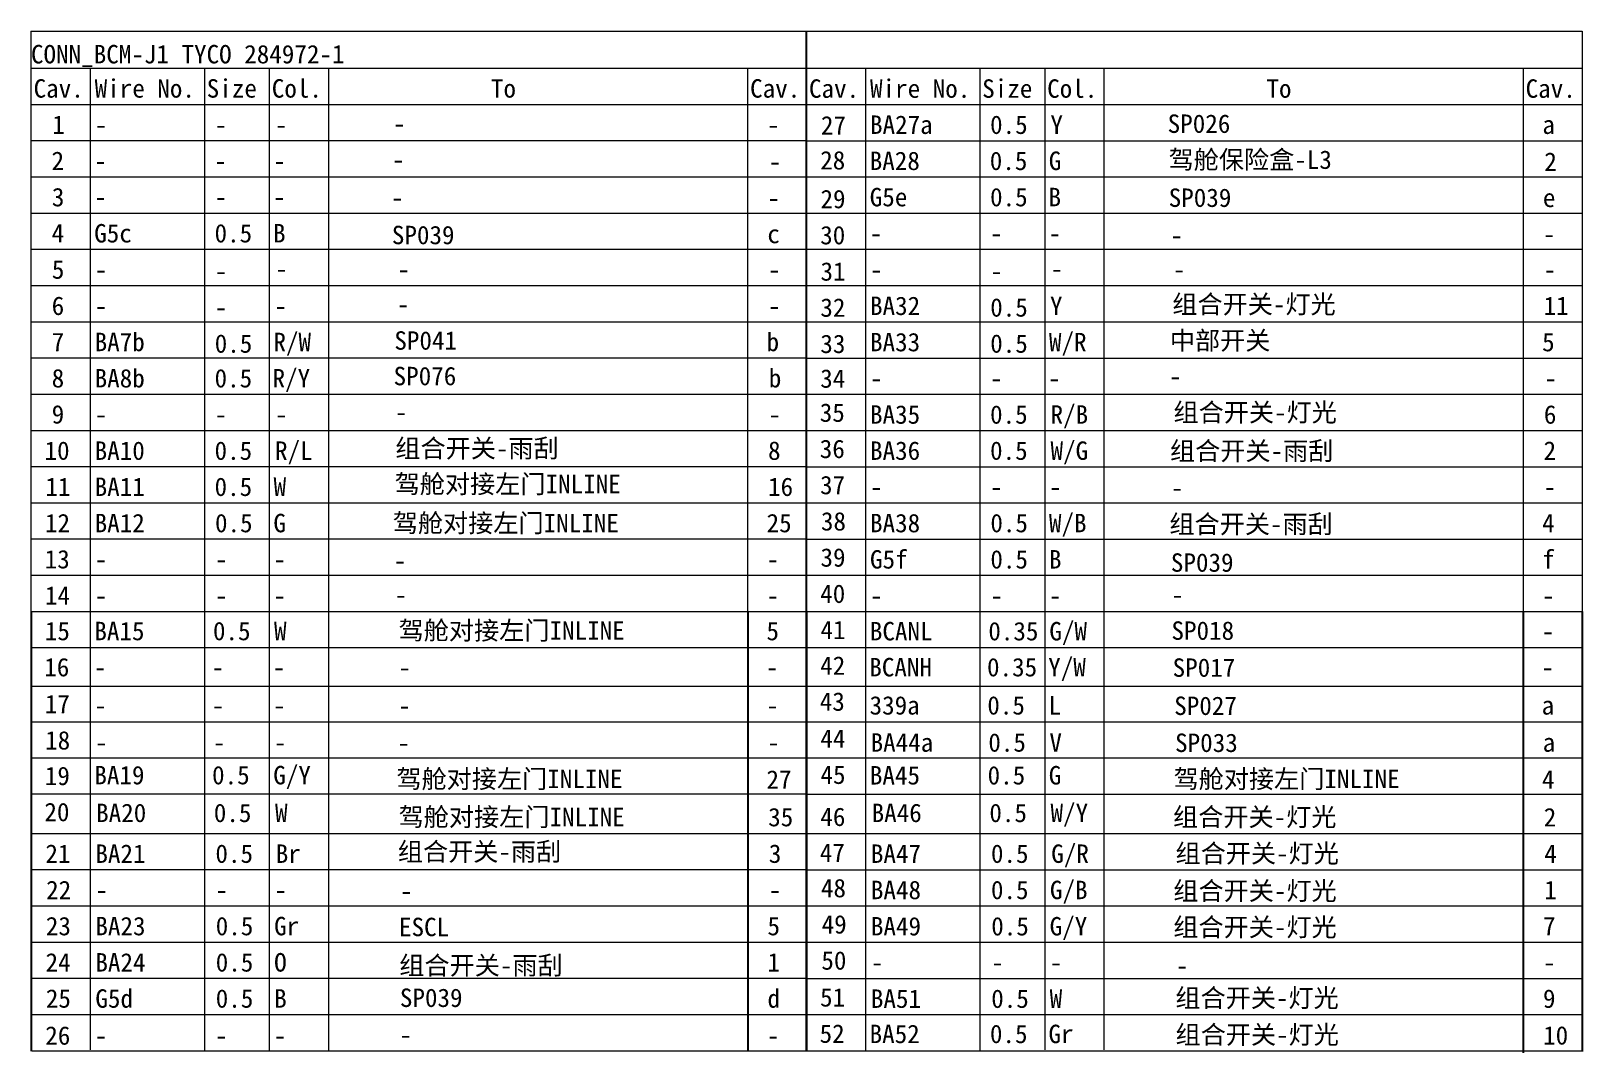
# Model space of a CAD drawing. Header units: millimetres. Extents: x 17 to 3784, y 12 to 1382.
# Drawn here: x 1034.3 to 1140.9, y 605.3 to 675.4 of the extents above; entities that cross this region are included whole.
import ezdxf

# ---------------------------------------------------------------- set-up
doc = ezdxf.new("R2010")
doc.units = ezdxf.units.MM
doc.styles.add('FangSong_GB2312_Style', font='simfang.ttf')

msp = doc.modelspace()

# ---------------------------------------------------------------- linework, layer by layer
at = {"color": 0}
for p, q in [((1034.34, 635.56), (1034.34, 605.42)), ((1083.53, 635.6), (1083.53, 605.48)), ((1087.57, 635.56), (1087.57, 605.42)), ((1136.76, 635.6), (1136.76, 605.3)), ((1140.8, 635.59), (1140.8, 605.45))]:
    msp.add_line(p, q, dxfattribs=at)
at = {"color": 7, "linetype": 'Continuous', "lineweight": 13}
for points in [[(1034.33, 675.43), (1087.57, 675.43)], [(1087.56, 675.43), (1140.8, 675.43)], [(1034.33, 672.88), (1087.57, 672.88)], [(1087.56, 672.88), (1140.8, 672.88)], [(1034.33, 670.39), (1087.57, 670.39)], [(1087.56, 670.39), (1140.8, 670.39)], [(1034.33, 667.91), (1087.57, 667.91)], [(1087.56, 667.9), (1140.8, 667.9)], [(1034.33, 665.42), (1087.57, 665.42)], [(1087.56, 665.42), (1140.8, 665.42)], [(1034.33, 662.94), (1087.57, 662.94)], [(1087.56, 662.93), (1140.8, 662.93)], [(1034.33, 660.45), (1087.57, 660.45)], [(1087.56, 660.45), (1140.8, 660.45)], [(1034.33, 657.97), (1087.57, 657.97)], [(1087.56, 657.96), (1140.8, 657.96)], [(1034.33, 655.48), (1087.57, 655.48)], [(1087.56, 655.48), (1140.8, 655.48)], [(1034.33, 653), (1087.57, 653)], [(1087.56, 652.99), (1140.8, 652.99)], [(1034.33, 650.51), (1087.57, 650.51)], [(1087.56, 650.51), (1140.8, 650.51)], [(1034.33, 648.02), (1087.57, 648.02)], [(1087.56, 648.02), (1140.8, 648.02)], [(1034.33, 645.54), (1087.57, 645.54)], [(1087.56, 645.53), (1140.8, 645.53)], [(1034.33, 643.05), (1087.57, 643.05)], [(1087.56, 643.05), (1140.8, 643.05)], [(1034.33, 640.57), (1087.57, 640.57)], [(1087.56, 640.56), (1140.8, 640.56)]]:
    msp.add_lwpolyline(points, dxfattribs=at)
at = {"color": 0, "linetype": 'Continuous', "lineweight": 13}
for points in [[(1034.33, 675.43), (1034.33, 635.6)], [(1087.51, 675.41), (1087.51, 605.45)], [(1087.56, 675.42), (1087.56, 635.59)], [(1140.8, 675.43), (1140.8, 635.59)], [(1038.39, 672.88), (1038.39, 605.52)], [(1046.24, 672.88), (1046.24, 605.47)], [(1050.68, 672.88), (1050.68, 605.47)], [(1054.74, 672.88), (1054.74, 605.47)], [(1083.52, 672.88), (1083.52, 635.6)], [(1091.62, 672.88), (1091.62, 605.42)], [(1099.46, 672.88), (1099.46, 605.46)], [(1103.91, 672.88), (1103.91, 605.51)], [(1107.97, 672.88), (1107.97, 605.51)], [(1136.74, 672.88), (1136.74, 635.59)], [(1034.33, 638.08), (1087.57, 638.08)], [(1087.56, 638.08), (1140.8, 638.08)], [(1034.33, 635.6), (1087.57, 635.6)], [(1087.56, 635.59), (1140.8, 635.59)], [(1034.34, 633.12), (1087.58, 633.12)], [(1087.57, 633.12), (1140.8, 633.12)], [(1034.34, 630.47), (1087.58, 630.47)], [(1087.57, 630.46), (1140.81, 630.46)], [(1034.35, 628.03), (1087.58, 628.03)], [(1087.58, 628.02), (1140.81, 628.02)], [(1034.35, 625.54), (1087.59, 625.54)], [(1087.58, 625.54), (1140.81, 625.54)], [(1034.35, 623.07), (1087.59, 623.07)], [(1087.58, 623.06), (1140.82, 623.06)], [(1034.39, 620.36), (1087.62, 620.36)], [(1087.62, 620.36), (1140.85, 620.36)], [(1034.39, 617.88), (1087.62, 617.88)], [(1087.62, 617.87), (1140.85, 617.87)], [(1034.39, 615.39), (1087.62, 615.39)], [(1087.62, 615.39), (1140.85, 615.39)], [(1034.39, 612.91), (1087.62, 612.91)], [(1087.62, 612.9), (1140.85, 612.9)], [(1034.39, 610.42), (1087.62, 610.42)], [(1087.62, 610.41), (1140.85, 610.41)], [(1034.39, 607.93), (1087.63, 607.93)], [(1087.62, 607.93), (1140.85, 607.93)], [(1034.39, 605.44), (1087.63, 605.44)], [(1087.62, 605.44), (1140.86, 605.44)]]:
    msp.add_lwpolyline(points, dxfattribs=at)

# ---------------------------------------------------------------- texts
at = {"color": 7, "linetype": 'Continuous', "style": 'FangSong_GB2312_Style'}
for s, height, p in [('CONN_BCM-J1 TYCO 284972-1', 1.2655, (1034.33, 673.21)), ('Wire No.', 1.265, (1038.7, 670.86)), ('Size', 1.265, (1046.39, 670.86)), ('Col.', 1.265, (1050.86, 670.86)), ('Wire No.', 1.265, (1091.92, 670.85)), ('Size', 1.265, (1099.62, 670.85)), ('Col.', 1.265, (1104.08, 670.85)), ('Cav.', 1.265, (1034.51, 670.86)), ('To', 1.265, (1065.9, 670.86)), ('Cav.', 1.265, (1083.69, 670.86)), ('Cav.', 1.265, (1087.73, 670.85)), ('To', 1.265, (1119.13, 670.85)), ('Cav.', 1.265, (1136.92, 670.85)), ('1', 1.27, (1035.79, 668.37)), ('-', 1.27, (1059.18, 668.45)), ('27', 1.265, (1088.55, 668.33)), ('BA27a', 1.265, (1091.92, 668.37)), ('0.5', 1.265, (1100.16, 668.37)), ('Y', 1.27, (1104.3, 668.37)), ('SP026', 1.265, (1112.35, 668.44)), ('a', 1.27, (1138.07, 668.37)), ('-', 1.27, (1038.7, 668.37)), ('-', 1.27, (1046.93, 668.37)), ('-', 1.27, (1051.07, 668.37)), ('-', 1.27, (1084.85, 668.37)), ('2', 1.27, (1035.74, 665.89)), ('28', 1.265, (1088.5, 665.93)), ('BA28', 1.265, (1091.9, 665.89)), ('0.5', 1.265, (1100.14, 665.89)), ('G', 1.27, (1104.19, 665.89)), ('驾舱保险盒-L3', 1.265, (1112.41, 665.97)), ('2', 1.27, (1138.2, 665.83)), ('-', 1.27, (1038.67, 665.89)), ('-', 1.27, (1046.91, 665.89)), ('-', 1.27, (1050.96, 665.89)), ('-', 1.27, (1059.11, 665.98)), ('-', 1.27, (1084.97, 665.84)), ('3', 1.27, (1035.76, 663.4)), ('-', 1.27, (1038.67, 663.41)), ('-', 1.27, (1046.93, 663.41)), ('-', 1.27, (1050.94, 663.41)), ('-', 1.27, (1059.05, 663.37)), ('-', 1.27, (1084.87, 663.35)), ('29', 1.265, (1088.52, 663.27)), ('G5e', 1.265, (1091.9, 663.4)), ('0.5', 1.265, (1100.16, 663.4)), ('B', 1.27, (1104.17, 663.4)), ('SP039', 1.265, (1112.42, 663.36)), ('e', 1.27, (1138.1, 663.35)), ('4', 1.27, (1035.74, 660.92)), ('G5c', 1.265, (1038.67, 660.92)), ('0.5', 1.265, (1046.93, 660.92)), ('B', 1.27, (1050.94, 660.92)), ('SP039', 1.265, (1059.1, 660.8)), ('c', 1.27, (1084.87, 660.87)), ('30', 1.265, (1088.5, 660.79)), ('-', 1.27, (1091.9, 660.92)), ('-', 1.27, (1100.16, 660.92)), ('-', 1.27, (1104.17, 660.92)), ('-', 1.27, (1112.54, 660.79)), ('-', 1.27, (1138.1, 660.86)), ('5', 1.27, (1035.76, 658.43)), ('31', 1.265, (1088.52, 658.3)), ('-', 1.27, (1038.7, 658.43)), ('-', 1.27, (1046.94, 658.32)), ('-', 1.27, (1051.09, 658.49)), ('-', 1.27, (1059.48, 658.45)), ('-', 1.27, (1084.92, 658.43)), ('- ', 1.265, (1091.92, 658.43)), ('-', 1.27, (1100.17, 658.32)), ('-', 1.27, (1104.31, 658.49)), ('-', 1.27, (1112.71, 658.44)), ('-', 1.27, (1138.15, 658.43)), ('组合开关-灯光', 1.265, (1112.67, 656.05)), ('6', 1.27, (1035.75, 655.94)), ('-', 1.27, (1038.7, 655.94)), ('-', 1.27, (1046.94, 655.84)), ('-', 1.27, (1051.04, 655.94)), ('-', 1.27, (1059.44, 656.05)), ('-', 1.27, (1084.92, 655.94)), ('32', 1.265, (1088.51, 655.82)), ('BA32', 1.265, (1091.92, 655.94)), ('0.5', 1.265, (1100.17, 655.83)), ('Y', 1.27, (1104.27, 655.94)), ('11', 1.265, (1138.15, 655.94)), ('7', 1.27, (1035.75, 653.46)), ('BA7b', 1.265, (1038.7, 653.46)), ('0.5', 1.265, (1046.94, 653.35)), ('R/W', 1.265, (1050.97, 653.46)), ('SP041', 1.265, (1059.27, 653.56)), ('b', 1.27, (1084.82, 653.46)), ('33', 1.265, (1088.51, 653.33)), ('BA33', 1.265, (1091.92, 653.45)), ('0.5', 1.265, (1100.17, 653.35)), ('W/R', 1.265, (1104.2, 653.45)), ('中部开关', 1.265, (1112.5, 653.56)), ('5', 1.27, (1138.05, 653.45)), ('8', 1.27, (1035.75, 650.97)), ('BA8b', 1.265, (1038.7, 650.97)), ('0.5', 1.265, (1046.93, 650.97)), ('R/Y', 1.265, (1050.91, 650.97)), ('SP076', 1.265, (1059.22, 651.12)), ('b', 1.27, (1084.97, 650.97)), ('34', 1.265, (1088.5, 650.95)), ('-', 1.27, (1091.92, 650.97)), ('-', 1.27, (1100.16, 650.97)), ('-', 1.27, (1104.14, 650.97)), ('-', 1.27, (1112.44, 651.11)), ('-', 1.27, (1138.2, 650.97)), ('35', 1.265, (1088.47, 648.61)), ('R/B', 1.265, (1104.31, 648.48)), ('组合开关-灯光', 1.265, (1112.75, 648.63)), ('9', 1.27, (1035.75, 648.49)), ('-', 1.27, (1038.7, 648.49)), ('-', 1.27, (1046.93, 648.49)), ('-', 1.27, (1051.08, 648.49)), ('-', 1.27, (1059.31, 648.65)), ('-', 1.27, (1084.94, 648.49)), ('BA35', 1.265, (1091.92, 648.48)), ('0.5', 1.265, (1100.16, 648.48)), ('6', 1.27, (1138.17, 648.48)), ('10', 1.265, (1035.26, 646)), ('BA10', 1.265, (1038.7, 646)), ('0.5', 1.265, (1046.93, 646)), ('R/L', 1.265, (1051.08, 646)), ('组合开关-雨刮', 1.265, (1059.34, 646.16)), ('8', 1.27, (1084.92, 646)), ('36', 1.265, (1088.47, 646.12)), ('BA36', 1.265, (1091.92, 646)), ('0.5', 1.265, (1100.16, 646)), ('W/G', 1.265, (1104.31, 646)), ('组合开关-雨刮', 1.265, (1112.51, 645.98)), ('2', 1.27, (1138.15, 646)), ('11', 1.265, (1035.32, 643.52)), ('BA11', 1.265, (1038.7, 643.52)), ('0.5', 1.265, (1046.93, 643.52)), ('W', 1.27, (1050.98, 643.52)), ('驾舱对接左门INLINE', 1.2655, (1059.29, 643.71)), ('16', 1.265, (1084.92, 643.52)), ('37', 1.265, (1088.49, 643.64)), ('-', 1.27, (1091.92, 643.51)), ('-', 1.27, (1100.16, 643.51)), ('-', 1.27, (1104.21, 643.51)), ('-', 1.27, (1112.57, 643.45)), ('-', 1.27, (1138.15, 643.51)), ('驾舱对接左门INLINE', 1.2655, (1059.16, 641.03)), ('38', 1.265, (1088.55, 641.15)), ('W/B', 1.265, (1104.2, 641.03)), ('组合开关-雨刮', 1.265, (1112.47, 640.96)), ('12', 1.265, (1035.29, 641.03)), ('BA12', 1.265, (1038.7, 641.03)), ('0.5', 1.265, (1046.96, 641.03)), ('G', 1.27, (1050.97, 641.03)), ('25', 1.265, (1084.82, 641.03)), ('BA38', 1.265, (1091.92, 641.03)), ('0.5', 1.265, (1100.18, 641.03)), ('4', 1.27, (1138.05, 641.03))]:
    msp.add_text(s, height=height, dxfattribs=at).set_placement(p)
at = {"color": 0, "linetype": 'Continuous', "style": 'FangSong_GB2312_Style'}
for s, height, p in [('13', 1.265, (1035.27, 638.55)), ('39', 1.265, (1088.52, 638.67)), ('G5f', 1.265, (1091.92, 638.54)), ('0.5', 1.265, (1100.18, 638.54)), ('B', 1.27, (1104.2, 638.54)), ('SP039', 1.265, (1112.57, 638.32)), ('f', 1.27, (1138.05, 638.54)), ('-', 1.27, (1038.7, 638.55)), ('-', 1.27, (1046.96, 638.55)), ('-', 1.27, (1050.97, 638.55)), ('-', 1.27, (1059.22, 638.46)), ('-', 1.27, (1084.82, 638.55)), ('14', 1.265, (1035.29, 636.06)), ('40', 1.265, (1088.5, 636.18)), ('-', 1.27, (1038.7, 636.06)), ('-', 1.27, (1046.96, 636.06)), ('-', 1.27, (1050.97, 636.06)), ('-', 1.27, (1059.28, 636.11)), ('-', 1.27, (1084.82, 636.06)), ('-', 1.27, (1091.92, 636.06)), ('-', 1.27, (1100.18, 636.06)), ('-', 1.27, (1104.2, 636.06)), ('-', 1.27, (1112.59, 636.11)), ('-', 1.27, (1138.05, 636.06)), ('BA15', 1.265, (1038.68, 633.62)), ('W', 1.27, (1051.01, 633.62)), ('驾舱对接左门INLINE', 1.2655, (1059.56, 633.66)), ('41', 1.265, (1088.52, 633.7)), ('BCANL ', 1.265, (1091.91, 633.61)), ('G/W', 1.265, (1104.23, 633.61)), ('SP018', 1.265, (1112.61, 633.65)), ('15', 1.265, (1035.28, 633.62)), ('0.5', 1.265, (1046.82, 633.62)), ('5', 1.27, (1084.81, 633.62)), ('0.35', 1.265, (1100.04, 633.61)), ('-', 1.27, (1138.03, 633.61)), ('16', 1.265, (1035.24, 631.14)), ('-', 1.27, (1038.65, 631.14)), ('-', 1.27, (1046.72, 631.14)), ('-', 1.27, (1050.92, 631.14)), ('-', 1.27, (1084.77, 631.14)), ('42', 1.265, (1088.5, 631.25)), ('BCANH', 1.265, (1091.87, 631.14)), ('0.35', 1.265, (1099.95, 631.14)), ('Y/W', 1.265, (1104.15, 631.14)), ('SP017', 1.265, (1112.69, 631.11)), ('-', 1.27, (1138, 631.14)), ('-', 1.27, (1059.55, 631.12)), ('17', 1.265, (1035.28, 628.61)), ('43', 1.265, (1088.47, 628.78)), ('339a', 1.265, (1091.89, 628.52)), ('0.5', 1.265, (1099.97, 628.52)), ('L', 1.27, (1104.17, 628.52)), ('SP027', 1.265, (1112.8, 628.49)), ('-', 1.27, (1038.67, 628.52)), ('-', 1.27, (1046.74, 628.52)), ('-', 1.27, (1050.94, 628.52)), ('-', 1.27, (1059.54, 628.5)), ('-', 1.27, (1084.79, 628.52)), ('a', 1.27, (1138.02, 628.52)), ('44', 1.265, (1088.51, 626.24)), ('18', 1.265, (1035.3, 626.12)), ('-', 1.27, (1038.73, 625.98)), ('-', 1.27, (1046.81, 625.98)), ('-', 1.27, (1051, 625.98)), ('-', 1.27, (1059.48, 625.95)), ('-', 1.27, (1084.86, 625.98)), ('BA44a', 1.265, (1091.96, 625.97)), ('0.5', 1.265, (1100.04, 625.97)), ('V', 1.27, (1104.23, 625.97)), ('SP033', 1.265, (1112.86, 625.95)), ('a', 1.27, (1138.09, 625.97)), ('19', 1.265, (1035.28, 623.68)), ('BA19', 1.265, (1038.68, 623.73)), ('0.5', 1.265, (1046.76, 623.73)), ('G/Y', 1.265, (1050.96, 623.73)), ('驾舱对接左门INLINE', 1.2655, (1059.41, 623.47)), ('27', 1.265, (1084.81, 623.43)), ('45', 1.265, (1088.52, 623.76)), ('BA45', 1.265, (1091.91, 623.72)), ('0.5', 1.265, (1099.99, 623.72)), ('G', 1.27, (1104.19, 623.72)), ('驾舱对接左门INLINE', 1.2655, (1112.75, 623.47)), ('4', 1.27, (1138.04, 623.43)), ('20', 1.265, (1035.25, 621.2)), ('BA20', 1.265, (1038.8, 621.14)), ('0.5', 1.265, (1046.88, 621.14)), ('W', 1.27, (1051.08, 621.14)), ('驾舱对接左门INLINE', 1.2655, (1059.56, 620.86)), ('35', 1.265, (1084.93, 620.85)), ('46', 1.265, (1088.51, 620.87)), ('BA46', 1.265, (1092.03, 621.14)), ('0.5', 1.265, (1100.11, 621.14)), ('W/Y', 1.265, (1104.31, 621.14)), ('组合开关-灯光', 1.265, (1112.72, 620.86)), ('2', 1.27, (1138.16, 620.84)), ('21', 1.265, (1035.32, 618.34)), ('BA21', 1.265, (1038.75, 618.34)), ('0.5', 1.265, (1046.99, 618.34)), ('Br', 1.265, (1051.13, 618.34)), ('组合开关-雨刮', 1.265, (1059.51, 618.48)), ('3', 1.27, (1084.97, 618.34)), ('47', 1.265, (1088.47, 618.4)), ('BA47', 1.265, (1091.98, 618.34)), ('0.5', 1.265, (1100.22, 618.34)), ('G/R', 1.265, (1104.36, 618.34)), ('组合开关-灯光', 1.265, (1112.89, 618.36)), ('4', 1.27, (1138.2, 618.34)), ('22', 1.265, (1035.37, 615.85)), ('48', 1.265, (1088.55, 615.98)), ('BA48', 1.265, (1091.98, 615.85)), ('0.5', 1.265, (1100.22, 615.85)), ('G/B', 1.265, (1104.27, 615.85)), ('组合开关-灯光', 1.265, (1112.74, 615.79)), ('1', 1.27, (1138.2, 615.85)), ('-', 1.27, (1038.75, 615.85)), ('-', 1.27, (1046.99, 615.85)), ('-', 1.27, (1051.04, 615.85)), ('-', 1.27, (1059.66, 615.79)), ('-', 1.27, (1084.97, 615.85)), ('BA23', 1.265, (1038.75, 613.37)), ('Gr', 1.265, (1051.02, 613.37)), ('49', 1.265, (1088.6, 613.49)), ('BA49', 1.265, (1091.98, 613.36)), ('G/Y', 1.265, (1104.25, 613.36)), ('组合开关-灯光', 1.265, (1112.74, 613.3)), ('23', 1.265, (1035.35, 613.37)), ('0.5', 1.265, (1047.01, 613.37)), ('ESCL', 1.265, (1059.59, 613.31)), ('5', 1.27, (1084.88, 613.37)), ('0.5', 1.265, (1100.24, 613.36)), ('7', 1.27, (1138.11, 613.36)), ('24', 1.265, (1035.33, 610.88)), ('BA24', 1.265, (1038.75, 610.88)), ('0.5', 1.265, (1047.01, 610.88)), ('O', 1.27, (1051.02, 610.88)), ('组合开关-雨刮', 1.265, (1059.61, 610.67)), ('1', 1.27, (1084.88, 610.88)), ('50', 1.265, (1088.58, 611.01)), ('-', 1.27, (1091.98, 610.88)), ('-', 1.27, (1100.24, 610.88)), ('-', 1.27, (1104.25, 610.88)), ('-', 1.27, (1112.91, 610.66)), ('-', 1.27, (1138.11, 610.88)), ('25', 1.265, (1035.35, 608.4)), ('G5d', 1.265, (1038.75, 608.4)), ('0.5', 1.265, (1047.01, 608.4)), ('B', 1.27, (1051.02, 608.4)), ('SP039', 1.265, (1059.65, 608.45)), ('d', 1.27, (1084.88, 608.4)), ('51', 1.265, (1088.49, 608.48)), ('BA51', 1.265, (1091.98, 608.39)), ('0.5', 1.265, (1100.24, 608.39)), ('W', 1.27, (1104.25, 608.39)), ('组合开关-灯光', 1.265, (1112.88, 608.44)), ('9', 1.27, (1138.11, 608.39)), ('52', 1.265, (1088.46, 605.99)), ('BA52', 1.265, (1091.89, 605.97)), ('0.5', 1.265, (1100.15, 605.97)), ('Gr', 1.265, (1104.17, 605.97)), ('组合开关-灯光', 1.265, (1112.89, 605.92)), ('26', 1.265, (1035.31, 605.86)), ('-', 1.27, (1038.71, 605.86)), ('-', 1.27, (1046.97, 605.86)), ('-', 1.27, (1050.99, 605.86)), ('-', 1.27, (1059.61, 605.91)), ('-', 1.27, (1084.84, 605.86)), ('10', 1.265, (1138.12, 605.87))]:
    msp.add_text(s, height=height, dxfattribs=at).set_placement(p)

doc.saveas('drawing.dxf')
